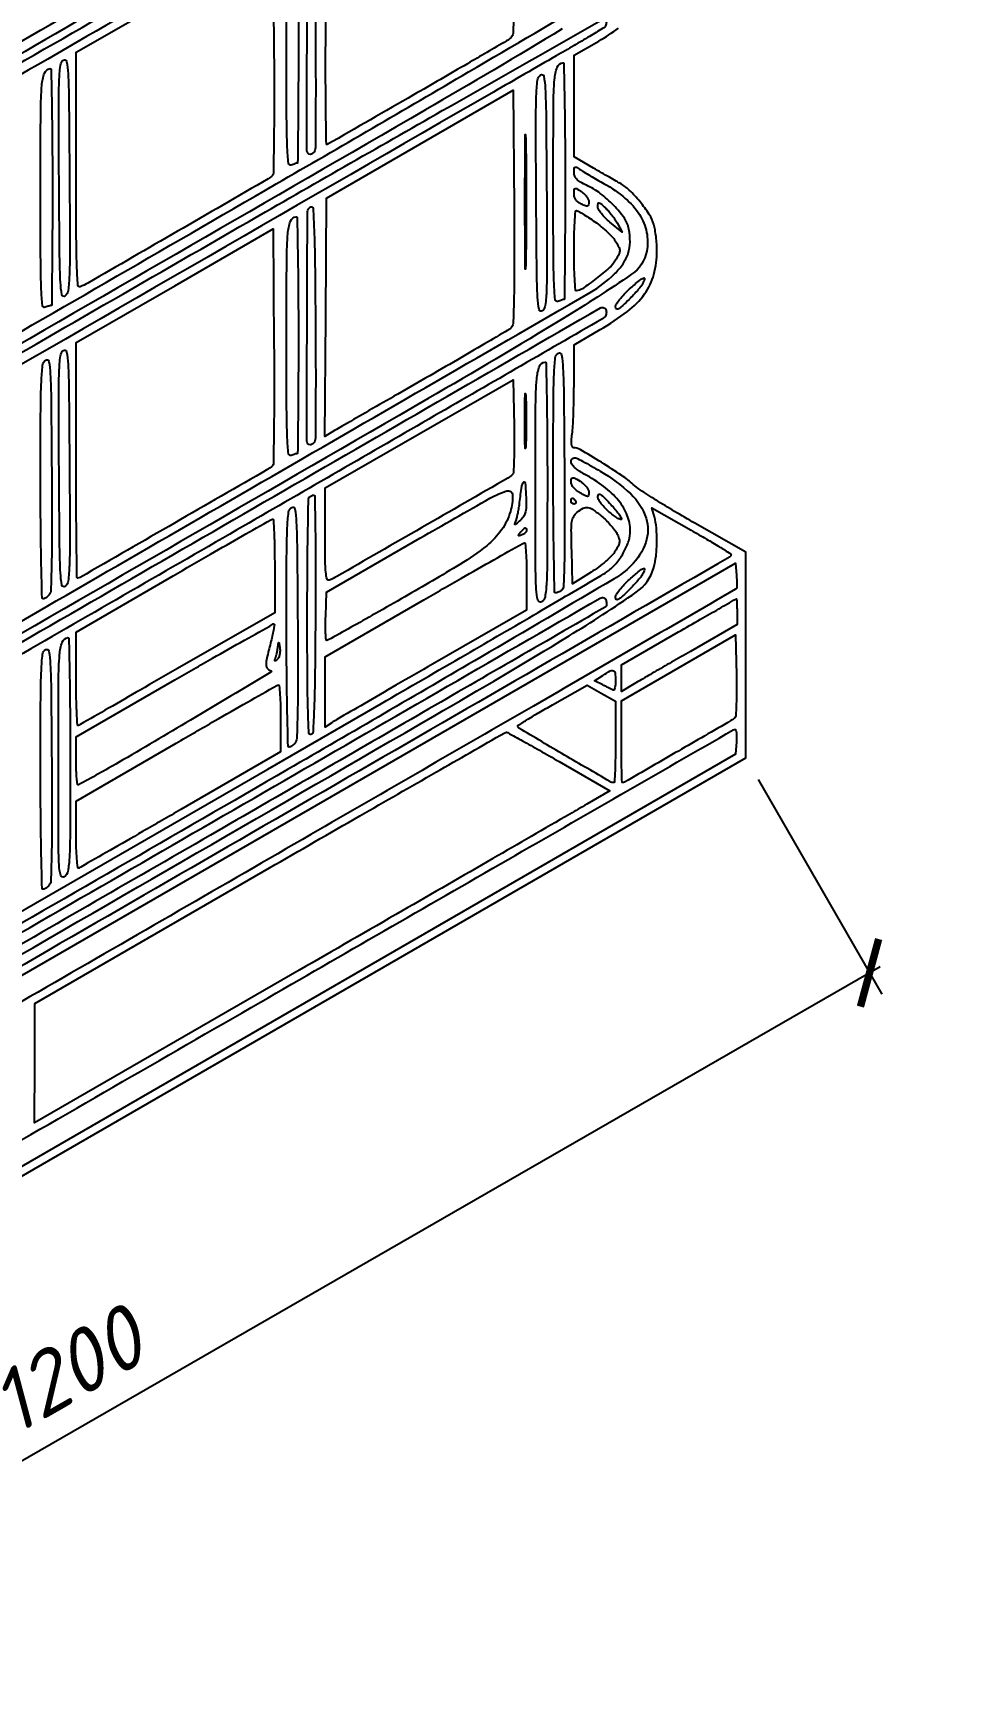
# Model space of a CAD drawing. Header units: millimetres. Extents: x -300689 to 10556, y -104928 to 107291.
# Drawn here: x -20610.6 to -20572.5, y 28000.1 to 28066.7 of the extents above; entities that cross this region are included whole.
import ezdxf

# ---------------------------------------------------------------- set-up
doc = ezdxf.new("R2010")
doc.units = ezdxf.units.MM
doc.layers.add('линии', color=7, linetype='Continuous')
doc.layers.add('Слой1', color=7, linetype='Continuous')
doc.styles.add('Ариал узк.', font='arial.ttf', dxfattribs={"width": 0.75, "height": 5})
doc.styles.add('стиль2', font='isocpeur.ttf', dxfattribs={"oblique": 15, "height": 2.5})
doc.dimstyles.new('1-1', dxfattribs={"dimscale": 0, "dimtxt": 2.7, "dimasz": 2, "dimexe": 1, "dimexo": 1, "dimgap": 1, "dimtad": 1, "dimdec": 0, "dimzin": 0, "dimdsep": 46, "dimtxsty": 'Ариал узк.', "dimblk1": 'ARCHTICK', "dimblk2": 'ARCHTICK', "dimsah": 1, "dimcen": 3, "dimdle": 0.5, "dimclrd": 256, "dimclre": 256, "dimclrt": 256, "dimadec": 0, "dimazin": 0, "dimtfac": 1, "dimtdec": 0, "dimtofl": 0, "dimtmove": 1, "dimatfit": 3, "dimldrblk": 'DOTSMALL', "dimfxl": 0, "dimtolj": 1, "dimtzin": 0, "dimarcsym": 0})

# ---------------------------------------------------------------- blocks, each defined once
blk = doc.blocks.new('_ARCHTICK')
at = {"color": 0, "linetype": 'ByBlock', "ltscale": 10, "const_width": 0.15}
blk.add_lwpolyline([(-0.5, -0.5), (0.5, 0.5)], dxfattribs=at)
blk = doc.blocks.new('*D108')
at = {"layer": 'Defpoints', "color": 0, "linetype": 'ByBlock', "ltscale": 0.25}
for p in [(-20581.776, 28037.45), (-20576.78, 28028.768), (-20644.444, 28001.385)]:
    blk.add_point(p, dxfattribs=at)
at = {"layer": 'линии', "linetype": 'ByBlock', "lineweight": -2, "ltscale": 0.25}
for p, q in [((-20581.277, 28036.583), (-20576.281, 28027.902)), ((-20639.881, 27992.455), (-20576.347, 28029.018)), ((-20643.945, 28000.519), (-20638.949, 27991.837))]:
    blk.add_line(p, q, dxfattribs=at)
at = {"layer": 'линии', "linetype": 'ByBlock', "lineweight": -2, "ltscale": 0.25, "xscale": 2, "yscale": 2, "zscale": 2}
for p, rotation in [((-20576.78, 28028.768), 29.91975393596303), ((-20639.448, 27992.704), 209.919753935963)]:
    blk.add_blockref('_ARCHTICK', p, dxfattribs=dict(at, rotation=rotation))
at = {"layer": 'линии', "linetype": 'ByBlock', "ltscale": 0.25, "insert": (-20609.236, 28012.686), "char_height": 2.5, "attachment_point": 5, "rotation": 29.91975, "style": 'стиль2'}
blk.add_mtext('\\A1;1200', dxfattribs=at)
blk = doc.blocks.new('_DotSmall')
at = {"color": 0, "linetype": 'ByBlock', "const_width": 0.5}
blk.add_lwpolyline([(-0.0625, 0, 1), (0.0625, 0, 1)], format="xyb", close=True, dxfattribs=at)

msp = doc.modelspace()

# ---------------------------------------------------------------- linework, layer by layer
for points in [[(-20587.7542, 28175.7718, 0.000003), (-20607.9888, 28187.4736, 0.000096)], [(-20638.4823, 28147.8892, -0.001266), (-20641.5548, 28146.1271, -0.004672), (-20643.5088, 28145.0372, -0.001768), (-20644.9459, 28144.2597, -0.259879), (-20645.129, 28144.2627, 0.000291), (-20645.2752, 28144.3472), (-20650.6471, 28147.4477, 0.000002), (-20656.6119, 28150.8904, 0.000001), (-20663.6617, 28154.9592, -0.000248)], [(-20689.8745, 28164.198, -0.000006), (-20683.9242, 28160.766, -0.000031), (-20677.169, 28156.8691, -0.000019), (-20669.2829, 28152.3188, -0.000392), (-20659.5043, 28146.6657, -0.001527), (-20653.4663, 28143.1442, -0.000198), (-20648.9385, 28140.4824, -0.265741), (-20648.8415, 28140.3128, -0.023898), (-20648.8454, 28140.2323, -0.038107), (-20648.8571, 28140.1645, -0.044584), (-20648.8741, 28140.116, -0.294239), (-20648.8947, 28140.1028, -0.131394), (-20648.9355, 28140.1137, -0.000002), (-20655.0642, 28143.6439, -0.000172), (-20661.8146, 28147.5352, -0.000103), (-20669.8228, 28152.1575, 0.000222)], [(-20638.4022, 28200.4957, 0.000038), (-20664.8129, 28185.2223, 0.00002), (-20691.5301, 28169.7674, 0.057545)], [(-20613.9332, 28145.0376, 0.000017), (-20587.7607, 28160.1886, 0.057807)], [(-20587.4386, 28159.8724, -0.000019), (-20614.101, 28144.4771, -0.000018), (-20640.7724, 28129.0791, -0.037469)], [(-20650.8381, 28147.1502, -0.000004), (-20645.423, 28144.0159, -0.063314)], [(-20614.4214, 28133.0256, 0.000034), (-20587.9596, 28148.3204, 0.060489)], [(-20644.2507, 28070.0039, 0.000011), (-20635.0942, 28075.2642, 0.000299)]]:
    msp.add_lwpolyline(points, format="xyb")
at = {"layer": 'Слой1'}
for points in [[(-20641.117, 28012.2494, 0.020593), (-20640.5576, 28012.5405, 0.00005), (-20632.7293, 28017.0336, 0.000326), (-20623.9081, 28022.1055, 0.000203), (-20613.5722, 28028.0628, 0.000241), (-20594.3498, 28039.1648, 0.005611), (-20588.9236, 28042.384, 0.014645), (-20586.2123, 28044.1448, 0.175448), (-20585.5005, 28045.1456, 0.040251), (-20585.409, 28045.6206, 0.024521), (-20585.3742, 28046.1913, 0.024626), (-20585.3952, 28046.7514, 0.048201), (-20585.4763, 28047.1899), (-20585.5839, 28047.5651), (-20583.9828, 28046.6502, -0.002778), (-20583.3687, 28046.2948, -0.004501), (-20582.8509, 28045.985, -0.000966), (-20582.4012, 28045.7091, -0.246265), (-20582.3782, 28045.6703, -0.282169), (-20582.4325, 28045.5702, -0.000002), (-20613.3603, 28027.7154, -0.000003), (-20644.2434, 28009.8867, -0.131641)], [(-20660.8991, 28068.0474, -0.000109), (-20658.978, 28066.9448, -0.000699), (-20656.1867, 28065.3366, -0.00011), (-20650.6978, 28062.1625, 0.005263), (-20648.2959, 28060.8064, 0.035356), (-20647.0536, 28060.2324, 0.05929), (-20646.0248, 28059.9766, 0.031315), (-20644.7098, 28059.8942, 0.019957), (-20643.8098, 28059.9301, 0.031277), (-20643.0434, 28060.04, 0.034024), (-20642.3458, 28060.2353, 0.030712), (-20641.6559, 28060.5288, 0.015184), (-20639.3331, 28061.7801, 0.000062), (-20613.9332, 28076.4784, 0.000017), (-20587.7607, 28091.6294, 0.057807)], [(-20587.4386, 28091.3132, -0.000019), (-20614.101, 28075.9179, -0.000018), (-20640.7724, 28060.5199, -0.037469), (-20641.6393, 28060.1027, -0.055191), (-20643.1481, 28059.6957, -0.041808), (-20644.86, 28059.5763, -0.042203), (-20646.5463, 28059.7426, -0.060637), (-20647.9768, 28060.191, -0.021835), (-20648.4058, 28060.4082, -0.000595), (-20650.2366, 28061.4405, -0.001231), (-20652.3846, 28062.662, -0.000844), (-20654.8169, 28064.0586, -0.001359), (-20657.7382, 28065.7531, -0.004794), (-20659.6019, 28066.8651, -0.001815)], [(-20642.188, 28048.5659, 0.033948), (-20640.57, 28049.3593, 0.000061), (-20614.4214, 28064.4664, 0.000034), (-20587.9596, 28079.7612, 0.060489)], [(-20587.8835, 28079.2993, -0.0001), (-20614.1941, 28064.1064, -0.00011), (-20640.4408, 28048.965, -0.054629), (-20642.196, 28048.194, -0.05057)], [(-20641.0216, 28025.6725, 0.000069), (-20614.6214, 28040.919, 0.000052), (-20588.0699, 28056.2614, 0.063882), (-20587.0857, 28057.0121, 0.047207), (-20586.7399, 28057.425, 0.072881), (-20586.5347, 28057.8419, 0.073921), (-20586.4595, 28058.2958, 0.050073), (-20586.5032, 28058.8191, 0.106814), (-20586.687, 28059.2583, 0.039745), (-20587.1145, 28059.7778, 0.038967), (-20587.6588, 28060.26, 0.053662), (-20588.2188, 28060.5956, -0.02333), (-20588.4608, 28060.7213, -0.068096), (-20588.6089, 28060.8367, -0.098163), (-20588.6895, 28060.9606, -0.092923), (-20588.7189, 28061.1083, -0.018558), (-20588.7145, 28061.2785, -0.288846), (-20588.6818, 28061.3237, -0.231594), (-20588.6206, 28061.3193, -0.012747), (-20588.4525, 28061.2155, 0.009235), (-20588.3055, 28061.1233, 0.002331), (-20588.0628, 28060.9788, 0.002378), (-20587.7839, 28060.8163, 0.002398), (-20587.5043, 28060.657, -0.046485), (-20586.65, 28060.0648, -0.077097), (-20586.0745, 28059.4058, -0.091508), (-20585.788, 28058.6914, -0.096399), (-20585.7829, 28057.9354, -0.198904), (-20586.3967, 28056.9947, -0.013311), (-20589.1549, 28055.2137, -0.005623), (-20594.6106, 28051.9766, -0.000255), (-20613.4524, 28041.0947, -0.000054), (-20623.6143, 28035.2342, -0.000086)], [(-20644.2507, 28001.4447, 0.000011), (-20635.0942, 28006.705, 0.000299)], [(-20589.1988, 28066.9146, -0.005552), (-20594.7247, 28063.637, -0.000255), (-20613.6939, 28052.6814, -0.000178), (-20623.9456, 28046.7724, -0.000283), (-20632.7268, 28041.7218, -0.000056), (-20640.4705, 28037.2749, -0.013951), (-20641.1712, 28036.8982, -0.064606)], [(-20632.3126, 28030.221, -0.000017), (-20639.9855, 28025.8009, -0.004304)], [(-20641.6396, 28037.096, 0.000071), (-20633.7544, 28041.6159, 0.000467), (-20624.8752, 28046.7182, 0.000291), (-20614.4704, 28052.7183, 0.00027), (-20600.7547, 28060.6481, 0.00131), (-20592.9872, 28065.1718, 0.0005), (-20587.5763, 28068.3493, 0.075167)], [(-20624.9732, 28012.5277, 0.00018), (-20612.9903, 28019.4369), (-20581.7759, 28037.4497), (-20581.7759, 28041.6073), (-20581.7759, 28045.7648), (-20583.8418, 28046.939, -0.005044), (-20584.6635, 28047.417, -0.006113), (-20585.4239, 28047.8825, -0.005231), (-20586.054, 28048.2881, -0.041412), (-20586.3268, 28048.502, 0.039546), (-20586.7921, 28048.8698, 0.009648), (-20587.6158, 28049.3984, 0.005393), (-20588.4764, 28049.9148, 0.1332), (-20588.7417, 28049.9868, -0.297315), (-20588.7951, 28050.0216, -0.078565), (-20588.8224, 28050.125, -0.044408), (-20588.8245, 28050.2953, -0.01498), (-20588.7982, 28050.5424, 0.020416), (-20588.7686, 28050.8511, 0.004496), (-20588.7444, 28051.3829, 0.00467), (-20588.7276, 28051.9986, 0.004476), (-20588.722, 28052.6233), (-20588.722, 28054.1486), (-20587.6603, 28054.7614, 0.031801), (-20586.5581, 28055.4946, 0.074501), (-20585.8698, 28056.2023, 0.090313), (-20585.497, 28056.9889, 0.065711), (-20585.3701, 28057.9508, 0.017717), (-20585.3794, 28058.2138, 0.012359), (-20585.4077, 28058.5093, 0.012486), (-20585.449, 28058.7917, 0.025159), (-20585.4982, 28059.0113, 0.077027), (-20585.6808, 28059.4151, 0.027649), (-20586.0556, 28059.9252, 0.027897), (-20586.4895, 28060.396, 0.067266), (-20586.8698, 28060.6768, -0.003836), (-20587.0219, 28060.7617, -0.000758), (-20587.2931, 28060.9165, -0.000803), (-20587.6085, 28061.0977, -0.000746), (-20587.9311, 28061.2845), (-20588.722, 28061.7439), (-20588.7212, 28063.7994), (-20588.7204, 28065.855), (-20587.7225, 28066.4208, 0.029554), (-20586.9229, 28066.9388, 0.036717)], [(-20615.9628, 28028.4256), (-20608.1015, 28032.9627), (-20601.0992, 28037.0039), (-20596.5064, 28039.6546, 0.000576), (-20593.1044, 28041.6233, 0.000895), (-20590.1751, 28043.3299, 0.00025), (-20587.6267, 28044.8224, 0.030292), (-20587.3137, 28045.0324, 0.061077), (-20586.986, 28045.3523, 0.044711), (-20586.7047, 28045.7763, 0.045662), (-20586.5105, 28046.2287, 0.078684), (-20586.4466, 28046.6326, 0.098491), (-20586.5698, 28047.2523, 0.072482), (-20586.9291, 28047.8551, 0.060787), (-20587.5146, 28048.4198, 0.039539), (-20588.3084, 28048.925, -0.023882), (-20588.5345, 28049.0591, -0.043872), (-20588.702, 28049.1921, -0.056786), (-20588.8079, 28049.3182, -0.147369), (-20588.8418, 28049.4305, -0.231922), (-20588.783, 28049.5505, -0.250059), (-20588.6553, 28049.5723, -0.048183), (-20588.3732, 28049.4473, -0.003776), (-20587.659, 28049.0374, -0.056396), (-20586.43, 28048.1199, -0.126873), (-20585.8122, 28047.1442, -0.163926), (-20585.8249, 28046.1603, -0.113258), (-20586.4246, 28045.2109, -0.062515), (-20587.0978, 28044.6918, -0.000587), (-20592.4933, 28041.5238, -0.001307), (-20600.2981, 28036.9809, -0.000271), (-20614.0512, 28029.0337, -0.000408)]]:
    msp.add_lwpolyline(points, format="xyb", dxfattribs=at)
for points in [[(-20587.5428, 28090.409, -0.054869), (-20587.7752, 28090.2383, -0.000003), (-20613.9682, 28075.1074, -0.000004), (-20640.1, 28060.0123, -0.03642), (-20640.4893, 28059.8237, -0.260716), (-20640.5271, 28059.8287, -0.15312), (-20640.5545, 28059.8667, -0.081653), (-20640.5658, 28059.9379, -0.038429), (-20640.5582, 28060.0309, -0.225813), (-20640.3001, 28060.4061, -0.000027), (-20613.9946, 28075.6059, -0.000022), (-20587.6479, 28090.8261, -0.501297), (-20587.4231, 28090.7296, -0.092231), (-20587.4191, 28090.6527, -0.056439), (-20587.4412, 28090.5643, -0.05404), (-20587.4843, 28090.4785, -0.06364)], [(-20587.4832, 28078.7225, -0.065364), (-20587.6141, 28078.6221, -0.000001), (-20612.7375, 28064.1038, -0.000029), (-20636.255, 28050.5153, -0.002283), (-20639.96, 28048.3974, -0.003841), (-20640.3735, 28048.1677, -0.082709), (-20640.5048, 28048.122, -0.417636), (-20640.5586, 28048.1606, -0.078356), (-20640.5588, 28048.2951, -0.224815), (-20640.4036, 28048.523, -0.000246), (-20635.1775, 28051.5893, -0.0014), (-20627.7376, 28055.9216, -0.000258), (-20613.9914, 28063.8651, -0.000315), (-20601.6661, 28070.9687, -0.001101), (-20593.6987, 28075.5306, -0.000085), (-20587.527, 28079.045, -0.501293), (-20587.4234, 28078.9997, -0.059959), (-20587.4151, 28078.9248, -0.05073), (-20587.424, 28078.8456, -0.053032), (-20587.4476, 28078.7741, -0.090503)], [(-20591.2655, 28066.5638, -0.055404), (-20591.4509, 28066.4258, -0.000449), (-20593.0304, 28065.5042, -0.001187), (-20595.205, 28064.245, -0.000312), (-20598.6934, 28062.2388, -0.57183), (-20598.7304, 28062.2599, -0.000421), (-20598.7486, 28063.6141, -0.003004), (-20598.7587, 28065.1543, -0.001771), (-20598.7533, 28066.9942), (-20598.722, 28071.802), (-20594.9495, 28073.9798), (-20591.1771, 28076.1577), (-20591.1457, 28071.4312, -0.001349), (-20591.1363, 28069.0284, -0.006458), (-20591.1523, 28067.6575, -0.004813), (-20591.1837, 28066.7412, -0.196598)], [(-20599.8597, 28066.2741, -0.00098), (-20599.8633, 28064.4373, -0.001634), (-20599.8744, 28062.8909, -0.000108), (-20599.8892, 28061.5041, -0.411029), (-20599.9098, 28061.4837, 0.065182), (-20599.9395, 28061.4799, 0.008575), (-20600.0008, 28061.4624, 0.009838), (-20600.0731, 28061.4389, 0.008099), (-20600.1493, 28061.4111, -0.494856), (-20600.2631, 28061.4812, -0.014751), (-20600.3081, 28062.1261, -0.009135), (-20600.3337, 28063.2988, -0.000892), (-20600.3387, 28066.1316, -0.001096), (-20600.3317, 28069.3302, -0.018629), (-20600.2879, 28070.3819, -0.068582), (-20600.1796, 28070.876, -0.285696), (-20599.9495, 28071.0551, -0.439243), (-20599.9127, 28071.0227, -0.00035), (-20599.8861, 28069.6546, -0.002939), (-20599.8661, 28068.1104, -0.001757)], [(-20599.1958, 28061.993, -0.066214), (-20599.227, 28061.9356, -0.062142), (-20599.2727, 28061.8871, -0.066522), (-20599.3254, 28061.8542, -0.106899), (-20599.3769, 28061.843, -0.414464), (-20599.5184, 28061.9847, -0.000467), (-20599.5101, 28066.624, -0.000492), (-20599.493, 28071.2574, -0.321482), (-20599.3507, 28071.4538, -0.494026), (-20599.2669, 28071.397, -0.00455), (-20599.2253, 28070.5333, -0.006812), (-20599.1919, 28069.2212, -0.001284), (-20599.1696, 28066.8233, -0.00117), (-20599.1618, 28065.0183, -0.00186), (-20599.1644, 28063.4737, -0.000381), (-20599.1728, 28062.1149, -0.090109)], [(-20600.9062, 28060.9905, -0.06185), (-20601.0861, 28060.8541, -0.000088), (-20604.7502, 28058.7321, -0.000137), (-20608.3671, 28056.6396, -0.039472), (-20608.68, 28056.4903, -0.50675), (-20608.7731, 28056.5502, -0.006814), (-20608.8107, 28057.3419, -0.007464), (-20608.8349, 28058.6224, -0.001112), (-20608.8393, 28061.2015), (-20608.837, 28065.9747), (-20604.8573, 28068.2658), (-20600.8776, 28070.5568), (-20600.8463, 28065.8181, -0.001813), (-20600.8409, 28063.9949, -0.00294), (-20600.851, 28062.4453, -0.000483), (-20600.8693, 28061.0763, -0.198617)], [(-20587.4832, 28066.9887, -0.057816), (-20587.5664, 28066.9246, -0.000846), (-20588.0999, 28066.6056, -0.002305), (-20588.7218, 28066.239, -0.001518), (-20589.4406, 28065.8227, 0.00035), (-20591.981, 28064.3591, 0.000002), (-20615.042, 28051.0515, 0.000001), (-20638.561, 28037.4793, 0.000602), (-20640.0797, 28036.6004), (-20640.5994, 28036.2989), (-20640.5588, 28036.5629, -0.225443), (-20640.3995, 28036.7978, -0.000272), (-20635.2813, 28039.802, -0.00144), (-20627.9143, 28044.0925, -0.000251), (-20613.9914, 28052.138, -0.000305), (-20601.4395, 28059.3727, -0.001146), (-20593.5499, 28063.8896, -0.000098), (-20587.5312, 28067.3156, -0.503104), (-20587.4234, 28067.2681, -0.058171), (-20587.4151, 28067.1915, -0.050615), (-20587.424, 28067.1113, -0.053301), (-20587.4475, 28067.0396, -0.094025)], [(-20609.2892, 28056.1193, -0.553628), (-20609.4156, 28056.1696, -0.032141), (-20609.4746, 28056.6714, -0.010749), (-20609.5076, 28057.7342, -0.000745), (-20609.5319, 28060.7301, -0.000877), (-20609.5461, 28063.6444, -0.009901), (-20609.5268, 28064.7995, -0.019536), (-20609.4789, 28065.4327, -0.208796), (-20609.3523, 28065.6506, -0.553628), (-20609.2258, 28065.6003, -0.032141), (-20609.1669, 28065.0985, -0.010749), (-20609.1338, 28064.0357, -0.000745), (-20609.1095, 28061.0398, -0.000877), (-20609.0954, 28058.1255, -0.009901), (-20609.1146, 28056.9704, -0.019536), (-20609.1626, 28056.3372, -0.208796)], [(-20609.7998, 28060.5257, -0.00098), (-20609.8034, 28058.6888, -0.001634), (-20609.8145, 28057.1424, -0.000108), (-20609.8293, 28055.7556, -0.411029), (-20609.8498, 28055.7353, 0.065182), (-20609.8796, 28055.7314, 0.008575), (-20609.9409, 28055.7139, 0.009838), (-20610.0132, 28055.6904, 0.008099), (-20610.0894, 28055.6626, -0.494856), (-20610.2032, 28055.7328, -0.014751), (-20610.2481, 28056.3777, -0.009135), (-20610.2737, 28057.5503, -0.000892), (-20610.2788, 28060.3831, -0.001096), (-20610.2718, 28063.5817, -0.018629), (-20610.228, 28064.6334, -0.068582), (-20610.1196, 28065.1275, -0.285696), (-20609.8896, 28065.3066, -0.439243), (-20609.8528, 28065.2742, -0.00035), (-20609.8261, 28063.9061, -0.002939), (-20609.8062, 28062.3619, -0.001757)], [(-20590.0078, 28055.5205, -0.553628), (-20590.1343, 28055.5708, -0.032141), (-20590.1932, 28056.0726, -0.010749), (-20590.2263, 28057.1354, -0.000745), (-20590.2505, 28060.1313, -0.000877), (-20590.2647, 28063.0456, -0.009901), (-20590.2454, 28064.2007, -0.019536), (-20590.1975, 28064.8339, -0.208796), (-20590.0709, 28065.0518, -0.553628), (-20589.9444, 28065.0015, -0.032141), (-20589.8855, 28064.4997, -0.010749), (-20589.8525, 28063.4369, -0.000745), (-20589.8282, 28060.441, -0.000877), (-20589.814, 28057.5267, -0.009901), (-20589.8333, 28056.3716, -0.019536), (-20589.8812, 28055.7384, -0.208796)], [(-20589.0813, 28060.7652, -0.00098), (-20589.0849, 28058.9283, -0.001634), (-20589.096, 28057.382, -0.000108), (-20589.1108, 28055.9951, -0.411029), (-20589.1314, 28055.9748, 0.065182), (-20589.1611, 28055.9709, 0.008575), (-20589.2224, 28055.9534, 0.009838), (-20589.2947, 28055.9299, 0.008099), (-20589.3709, 28055.9021, -0.494856), (-20589.4847, 28055.9723, -0.014751), (-20589.5297, 28056.6172, -0.009135), (-20589.5553, 28057.7898, -0.000892), (-20589.5603, 28060.6226, -0.001096), (-20589.5533, 28063.8212, -0.018629), (-20589.5095, 28064.873, -0.068582), (-20589.4012, 28065.367, -0.285696), (-20589.1711, 28065.5461, -0.439243), (-20589.1343, 28065.5137, -0.00035), (-20589.1077, 28064.1456, -0.002939), (-20589.0877, 28062.6014, -0.001757)], [(-20591.2655, 28054.8314, -0.050531), (-20591.3901, 28054.7397, -0.000507), (-20592.3397, 28054.1799, -0.00165), (-20593.4368, 28053.5395, -0.001069), (-20594.71, 28052.8056, 0.000253), (-20596.0001, 28052.0648, 0.000356), (-20597.1507, 28051.4021, 0.000208), (-20598.1206, 28050.8421, 0.004858), (-20598.394, 28050.6806), (-20598.7846, 28050.4446), (-20598.7533, 28055.2594), (-20598.722, 28060.0742), (-20594.9495, 28062.2528), (-20591.1771, 28064.4314), (-20591.1457, 28059.6998, -0.001345), (-20591.1363, 28057.2933, -0.006459), (-20591.1523, 28055.9223, -0.004769), (-20591.1836, 28055.0057, -0.200499)], [(-20590.6682, 28057.5017, -0.014828), (-20590.681, 28057.2134, -0.956842), (-20590.693, 28057.2137, -0.003012), (-20590.7012, 28058.1876, -0.0006), (-20590.7033, 28059.9269, -0.0006), (-20590.7012, 28061.6662, -0.003012), (-20590.693, 28062.64, -0.956842), (-20590.681, 28062.6404, -0.014828), (-20590.6682, 28062.352, -0.002276), (-20590.6573, 28061.248, -0.001336), (-20590.6538, 28059.9269, -0.001336), (-20590.6573, 28058.6057, -0.002276)], [(-20588.1232, 28059.9157, -0.048899), (-20588.1347, 28059.7987, -0.280339), (-20588.175, 28059.7547, -0.162336), (-20588.2518, 28059.7578, -0.016467), (-20588.4226, 28059.8289, -0.054936), (-20588.5519, 28059.9059, -0.076075), (-20588.6459, 28060.0025, -0.08134), (-20588.7025, 28060.1174, -0.073981), (-20588.722, 28060.2483, -0.018417), (-20588.7156, 28060.4233, -0.31347), (-20588.6811, 28060.4658, -0.209289), (-20588.6171, 28060.4574, -0.009215), (-20588.4226, 28060.335, -0.047245), (-20588.3081, 28060.2434, -0.045503), (-20588.2112, 28060.1309, -0.049036), (-20588.1447, 28060.0153, -0.10641)], [(-20599.1958, 28050.2565, -0.066214), (-20599.227, 28050.1992, -0.062142), (-20599.2727, 28050.1506, -0.066522), (-20599.3254, 28050.1177, -0.106899), (-20599.3769, 28050.1065, -0.414464), (-20599.5184, 28050.2482, -0.000467), (-20599.5101, 28054.8875, -0.000492), (-20599.493, 28059.5209, -0.321482), (-20599.3507, 28059.7173, -0.494026), (-20599.2669, 28059.6605, -0.00455), (-20599.2253, 28058.7968, -0.006812), (-20599.1919, 28057.4847, -0.001284), (-20599.1696, 28055.0868, -0.00117), (-20599.1618, 28053.2818, -0.00186), (-20599.1644, 28051.7373, -0.000381), (-20599.1728, 28050.3784, -0.090109)], [(-20586.9625, 28059.0421), (-20586.7826, 28058.6962), (-20587.2711, 28059.102, -0.025436), (-20587.4583, 28059.2742, -0.029761), (-20587.6167, 28059.4562, -0.030916), (-20587.7298, 28059.6232, -0.131746), (-20587.7618, 28059.7382, -0.041119), (-20587.7528, 28059.8614, -0.424983), (-20587.7153, 28059.8877, -0.134148), (-20587.6454, 28059.8532, -0.006588), (-20587.4531, 28059.6783, -0.024776), (-20587.321, 28059.542, -0.01584), (-20587.1808, 28059.3716, -0.015916), (-20587.0537, 28059.1955, -0.028434)], [(-20599.8597, 28054.5377, -0.00098), (-20599.8633, 28052.7008, -0.001634), (-20599.8744, 28051.1544, -0.000108), (-20599.8892, 28049.7676, -0.411029), (-20599.9098, 28049.7473, 0.065182), (-20599.9395, 28049.7434, 0.008575), (-20600.0008, 28049.7259, 0.009838), (-20600.0731, 28049.7024, 0.008099), (-20600.1493, 28049.6746, -0.494856), (-20600.2631, 28049.7448, -0.014751), (-20600.3081, 28050.3897, -0.009135), (-20600.3337, 28051.5623, -0.000892), (-20600.3387, 28054.3951, -0.001096), (-20600.3317, 28057.5937, -0.018629), (-20600.2879, 28058.6454, -0.068582), (-20600.1796, 28059.1395, -0.285696), (-20599.9495, 28059.3186, -0.439243), (-20599.9127, 28059.2862, -0.00035), (-20599.8861, 28057.9181, -0.002939), (-20599.8661, 28056.3739, -0.001757)], [(-20587.8808, 28059.1185, -0.019754), (-20587.6192, 28058.9198, -0.017803), (-20587.3646, 28058.6944, -0.018151), (-20587.1509, 28058.476, -0.052456), (-20587.0258, 28058.3056, -0.020748), (-20586.9037, 28058.0749, -0.117646), (-20586.8748, 28057.9399, -0.11289), (-20586.9092, 28057.8037, -0.018424), (-20587.0429, 28057.5645, -0.075455), (-20587.296, 28057.2621, -0.015969), (-20587.8274, 28056.8225, -0.012112), (-20588.3852, 28056.4114, -0.153911), (-20588.6306, 28056.3341, -0.394184), (-20588.6675, 28056.3685, -0.003095), (-20588.6951, 28056.809, -0.008821), (-20588.7154, 28057.3309, -0.0053), (-20588.722, 28057.9508, -0.005758), (-20588.7149, 28058.5708, -0.009579), (-20588.6928, 28059.0927, -0.00364), (-20588.6627, 28059.5305, -0.392152), (-20588.6227, 28059.5676, -0.130804), (-20588.559, 28059.5506, -0.006019), (-20588.3638, 28059.4357, -0.009662), (-20588.1342, 28059.2905, -0.006749)], [(-20600.9062, 28049.258, -0.056516), (-20601.1005, 28049.1145, -0.000088), (-20604.8623, 28046.9451, -0.00004), (-20608.6794, 28044.745, -0.131444), (-20608.7829, 28044.7173, -0.410484), (-20608.8071, 28044.7412, -0.00015), (-20608.8242, 28046.1157, -0.001928), (-20608.8369, 28047.6524, -0.001156), (-20608.8408, 28049.4778), (-20608.8399, 28054.2383), (-20604.8588, 28056.5341), (-20600.8776, 28058.83), (-20600.8463, 28054.0864, -0.001811), (-20600.8409, 28052.2617, -0.002941), (-20600.851, 28050.7114, -0.000472), (-20600.8693, 28049.3412, -0.204635)], [(-20585.9483, 28056.6138, -0.045185), (-20586.0249, 28056.4995, -0.010045), (-20586.1766, 28056.3195, -0.010355), (-20586.361, 28056.1179, -0.009825), (-20586.5568, 28055.9205, -0.007975), (-20586.817, 28055.6763, -0.067928), (-20586.9487, 28055.5859, -0.329291), (-20587.0142, 28055.5971, -0.193579), (-20587.0454, 28055.6745, -0.141009), (-20587.0113, 28055.793, -0.025364), (-20586.8783, 28055.9829, -0.025594), (-20586.6943, 28056.1956, -0.020691), (-20586.4765, 28056.4048, -0.006365), (-20586.0819, 28056.7448, -0.080603), (-20585.914, 28056.8449, -0.625509), (-20585.8693, 28056.804, -0.052866)], [(-20587.4832, 28055.263, -0.047463), (-20587.5721, 28055.1997, -0.000004), (-20594.5905, 28051.1429, -0.000142), (-20602.345, 28046.6637, -0.000086), (-20611.5363, 28041.3602, 0.000003), (-20620.8985, 28035.9601, 0.000004), (-20629.2024, 28031.1702, 0.000002), (-20636.2324, 28027.1151, 0.000061), (-20638.0415, 28026.0712, -0.002232), (-20639.4142, 28025.2871, -0.01552), (-20640.0989, 28024.9276, -0.034419), (-20640.472, 28024.777, -0.558334), (-20640.5565, 28024.8487, -0.227738), (-20640.2902, 28025.2387, -0.000029), (-20613.9934, 28040.4289, -0.000024), (-20587.6558, 28055.6389, -0.506907), (-20587.4234, 28055.5366, -0.056101), (-20587.4151, 28055.4589, -0.05234), (-20587.424, 28055.3795, -0.056166), (-20587.4475, 28055.3101, -0.10464)], [(-20609.2892, 28044.3828, -0.553628), (-20609.4156, 28044.4331, -0.032141), (-20609.4746, 28044.9349, -0.010749), (-20609.5076, 28045.9977, -0.000745), (-20609.5319, 28048.9936, -0.000877), (-20609.5461, 28051.9079, -0.009901), (-20609.5268, 28053.0631, -0.019536), (-20609.4789, 28053.6962, -0.208796), (-20609.3523, 28053.9141, -0.553628), (-20609.2258, 28053.8638, -0.032141), (-20609.1669, 28053.362, -0.010749), (-20609.1338, 28052.2992, -0.000745), (-20609.1095, 28049.3034, -0.000877), (-20609.0954, 28046.3891, -0.009901), (-20609.1146, 28045.2339, -0.019536), (-20609.1626, 28044.6007, -0.208796)], [(-20589.2296, 28044.2181, -0.023102), (-20589.294, 28044.1813, -0.021952), (-20589.3627, 28044.1498, -0.022515), (-20589.4258, 28044.1275, -0.068852), (-20589.4705, 28044.1204, -0.414286), (-20589.5073, 28044.1557, -0.000347), (-20589.5339, 28045.5245, -0.002935), (-20589.5539, 28047.0685, -0.001759), (-20589.5603, 28048.903, -0.000881), (-20589.5552, 28051.8141, -0.009802), (-20589.5283, 28052.9752, -0.018129), (-20589.4778, 28053.6142, -0.240809), (-20589.3507, 28053.8048, -0.521803), (-20589.2237, 28053.7432, -0.026508), (-20589.1672, 28053.2036, -0.010443), (-20589.134, 28052.1133, -0.000766), (-20589.1098, 28049.1181, -0.001296), (-20589.1002, 28046.664, -0.006442), (-20589.1161, 28045.2849, -0.004327), (-20589.1467, 28044.3618, -0.245626)], [(-20609.9328, 28044.0427, -0.034522), (-20609.9925, 28043.9801, -0.035854), (-20610.0596, 28043.9271, -0.038353), (-20610.124, 28043.8902, -0.111293), (-20610.1737, 28043.879, -0.407159), (-20610.2172, 28043.9215, -0.000503), (-20610.2482, 28045.2614, -0.003501), (-20610.2713, 28046.7902, -0.002033), (-20610.2788, 28048.6263, -0.000908), (-20610.2736, 28051.5027, -0.009777), (-20610.2466, 28052.6671, -0.01846), (-20610.1952, 28053.3108, -0.208635), (-20610.0692, 28053.5268, -0.554286), (-20609.9438, 28053.4766, -0.031326), (-20609.8855, 28052.972, -0.010717), (-20609.8524, 28051.9099, -0.000758), (-20609.8283, 28048.9432, -0.001558), (-20609.8205, 28046.7073, -0.005425), (-20609.8356, 28045.2631, -0.003039), (-20609.8641, 28044.2235, -0.166321)], [(-20589.7998, 28048.6736, -0.000748), (-20589.8045, 28045.5827, -0.011428), (-20589.8321, 28044.5144, -0.029999), (-20589.8922, 28043.9637, -0.231703), (-20590.0394, 28043.7593, -0.490489), (-20590.1838, 28043.8239, -0.046887), (-20590.2483, 28044.267, -0.012058), (-20590.2748, 28045.2655, -0.000628), (-20590.2789, 28048.4756, -0.001082), (-20590.2719, 28051.7092, -0.01844), (-20590.2281, 28052.7711, -0.06772), (-20590.12, 28053.2703, -0.286843), (-20589.8897, 28053.4504, -0.439237), (-20589.8529, 28053.4179, -0.000351), (-20589.8262, 28052.0511, -0.002942), (-20589.8063, 28050.5083, -0.001759)], [(-20591.2039, 28048.9019, -0.054805), (-20591.3981, 28048.7597, -0.000099), (-20594.8727, 28046.7585, -0.000139), (-20598.3114, 28044.7802, -0.038862), (-20598.6129, 28044.6368, -0.441277), (-20598.702, 28044.6814, -0.046503), (-20598.7493, 28044.9386, -0.020131), (-20598.7737, 28045.4373, -0.002808), (-20598.7767, 28046.471), (-20598.7715, 28048.37), (-20594.9743, 28050.55), (-20591.1771, 28052.7299), (-20591.144, 28050.8585, -0.004717), (-20591.138, 28050.1351, -0.007351), (-20591.1479, 28049.5118, -0.002837), (-20591.1672, 28048.9807, -0.199361)], [(-20590.6688, 28050.0766, -0.041169), (-20590.6835, 28049.9581, -0.883896), (-20590.6973, 28049.9593, -0.008506), (-20590.7068, 28050.3561, -0.001698), (-20590.7092, 28051.0646, -0.001698), (-20590.7068, 28051.7732, -0.008506), (-20590.6973, 28052.17, -0.883896), (-20590.6835, 28052.1711, -0.041169), (-20590.6688, 28052.0526, -0.006428), (-20590.6562, 28051.6029, -0.003776), (-20590.6522, 28051.0646, -0.003776), (-20590.6562, 28050.5264, -0.006428)], [(-20590.8881, 28047.0622, -0.002468), (-20591.0665, 28046.8946, -0.175405), (-20591.1033, 28046.8789, -0.530299), (-20591.1171, 28046.897, -0.007169), (-20591.0622, 28047.0527, 0.029194), (-20591.0244, 28047.1769, 0.009753), (-20590.9835, 28047.3625, 0.009669), (-20590.9461, 28047.5703, 0.010885), (-20590.9183, 28047.7712, -0.005498), (-20590.8348, 28048.4285, -0.139075), (-20590.7627, 28048.5927, -0.668278), (-20590.6988, 28048.573, -0.01154), (-20590.6633, 28048.0802, -0.011544), (-20590.6521, 28047.6481, -0.055068), (-20590.6785, 28047.4029, -0.088209), (-20590.7511, 28047.2281, -0.060613)], [(-20588.4184, 28048.5958, -0.047273), (-20588.3055, 28048.5055, -0.045515), (-20588.2099, 28048.3945, -0.049045), (-20588.1444, 28048.2805, -0.106361), (-20588.1232, 28048.1822, -0.043347), (-20588.134, 28048.0576, -0.351616), (-20588.1742, 28048.0223, -0.134346), (-20588.253, 28048.0401, -0.007053), (-20588.4817, 28048.166, -0.04052), (-20588.619, 28048.2596, -0.044085), (-20588.7352, 28048.3717, -0.048687), (-20588.8156, 28048.4848, -0.129984), (-20588.841, 28048.5796, -0.054481), (-20588.8251, 28048.7298, -0.342096), (-20588.7698, 28048.7762, -0.144271), (-20588.6652, 28048.7497, -0.011286)], [(-20599.1697, 28043.2602, -0.001327), (-20599.1919, 28040.8338, -0.006352), (-20599.2259, 28039.4498, -0.003667), (-20599.2678, 28038.5089, -0.3086), (-20599.3507, 28038.4, -0.496401), (-20599.4342, 28038.4571, -0.004425), (-20599.4698, 28039.3363, -0.006669), (-20599.4943, 28040.6736, -0.00124), (-20599.5004, 28043.1305, -0.001564), (-20599.4947, 28044.969, -0.002543), (-20599.477, 28046.5302, -0.000368), (-20599.4532, 28047.914, -0.194265), (-20599.4206, 28047.9908, -0.053983), (-20599.3826, 28048.0214, -0.03858), (-20599.3345, 28048.0472, -0.039122), (-20599.2841, 28048.0648, -0.064847), (-20599.2396, 28048.0706, -0.409458), (-20599.1984, 28048.0302, -0.000435), (-20599.1773, 28046.6576, -0.003287), (-20599.165, 28045.1048, -0.00197)], [(-20591.2924, 28047.4096, -0.083298), (-20591.6496, 28046.6684, -0.069159), (-20592.2492, 28046.0292, -0.034328), (-20593.3323, 28045.2712, -0.005477), (-20595.5641, 28043.9604, -0.001038), (-20596.7466, 28043.2864, -0.001681), (-20597.7552, 28042.7188, -0.000229), (-20598.6536, 28042.2177, -0.127766), (-20598.7126, 28042.2024, -0.393764), (-20598.7432, 28042.2309, -0.006272), (-20598.7581, 28042.4887, -0.012645), (-20598.7644, 28042.8033, -0.007583), (-20598.7567, 28043.177), (-20598.722, 28044.1515), (-20594.9495, 28046.3286, -0.001603), (-20592.1233, 28047.9476, -0.057469), (-20591.4307, 28048.2423, -0.497161), (-20591.2021, 28048.0737, -0.074033)], [(-20588.6621, 28047.8311, -0.082592), (-20588.6434, 28047.7853, -0.161196), (-20588.6471, 28047.7465, -0.182303), (-20588.6724, 28047.7207, -0.108972), (-20588.7149, 28047.7113, -0.093332), (-20588.7633, 28047.7205, -0.09642), (-20588.8045, 28047.7465, -0.099167), (-20588.8321, 28047.7854, -0.105053), (-20588.8418, 28047.8311, -0.042167), (-20588.8379, 28047.877, -0.061769), (-20588.8262, 28047.9157, -0.081139), (-20588.8091, 28047.942, -0.210953), (-20588.789, 28047.9509, -0.151918), (-20588.7637, 28047.943, -0.038439), (-20588.7299, 28047.9157, -0.035638), (-20588.6943, 28047.8769, -0.029505)], [(-20586.8058, 28047.1104, -0.51127), (-20586.8384, 28047.0869, -0.04684), (-20586.9459, 28047.1341, -0.031181), (-20587.0996, 28047.2325, -0.015345), (-20587.2827, 28047.3752, -0.026756), (-20587.4671, 28047.5458, -0.031987), (-20587.6208, 28047.7258, -0.034192), (-20587.7282, 28047.8916, -0.128116), (-20587.7588, 28048.0107, -0.172855), (-20587.7288, 28048.0939, -0.362078), (-20587.6657, 28048.1059, -0.069541), (-20587.5393, 28048.0106, -0.007404), (-20587.2819, 28047.7459, -0.01204), (-20587.0996, 28047.5432, -0.016368), (-20586.9457, 28047.3512, -0.01326), (-20586.8289, 28047.1864, -0.148548)], [(-20600.8178, 28045.2155), (-20600.8178, 28043.3185), (-20604.7399, 28041.0639, -0.000083), (-20606.25, 28040.1961, -0.000134), (-20607.5363, 28039.4577, -0.000018), (-20608.6809, 28038.8011, -0.009693), (-20608.7519, 28038.7622, -0.544401), (-20608.7882, 28038.7828, -0.002629), (-20608.8153, 28039.2903, -0.007629), (-20608.8352, 28039.8965, -0.00441), (-20608.8417, 28040.626), (-20608.8417, 28042.5367), (-20604.9195, 28044.8132, -0.000728), (-20603.4094, 28045.6869, -0.001181), (-20602.1231, 28046.4244, -0.000144), (-20600.9751, 28047.0787, -0.098243), (-20600.9076, 28047.1012, -0.434694), (-20600.8712, 28047.0709, -0.002243), (-20600.8441, 28046.552, -0.007461), (-20600.8242, 28045.9422, -0.004439)], [(-20599.9927, 28038.0547, -0.034522), (-20600.0524, 28037.9921, -0.035854), (-20600.1195, 28037.9391, -0.038353), (-20600.1839, 28037.9022, -0.111293), (-20600.2336, 28037.891, -0.407218), (-20600.2771, 28037.9335, -0.000495), (-20600.3081, 28039.284, -0.003474), (-20600.3313, 28040.8247, -0.002016), (-20600.3387, 28042.6755, -0.000881), (-20600.3336, 28045.5865, -0.009802), (-20600.3067, 28046.7476, -0.018129), (-20600.2562, 28047.3867, -0.240809), (-20600.1291, 28047.5772, -0.520665), (-20600.0023, 28047.516, -0.027221), (-20599.9456, 28046.9855, -0.010592), (-20599.9124, 28045.9102, -0.000777), (-20599.8882, 28042.9564, -0.001557), (-20599.8804, 28040.7199, -0.005424), (-20599.8955, 28039.2754, -0.003038), (-20599.924, 28038.2355, -0.166324)], [(-20587.6091, 28047.2215, -0.021521), (-20587.4247, 28047.0558, -0.017615), (-20587.2421, 28046.8636, -0.017969), (-20587.0865, 28046.6748, -0.043974), (-20586.9902, 28046.5228, -0.033173), (-20586.9043, 28046.3257, -0.108506), (-20586.8861, 28046.1854, -0.093775), (-20586.9274, 28046.0391, -0.021165), (-20587.0527, 28045.8119, -0.057971), (-20587.1922, 28045.633, -0.018853), (-20587.4367, 28045.4029, -0.018507), (-20587.73, 28045.1655, -0.019822), (-20588.0335, 28044.9562), (-20588.7819, 28044.4827), (-20588.8165, 28045.8276, -0.00413), (-20588.8309, 28046.6468, -0.037928), (-20588.8072, 28047.0016, -0.092104), (-20588.7358, 28047.2129, -0.094752), (-20588.5937, 28047.382, -0.051789), (-20588.3532, 28047.5394, -0.160798), (-20588.1643, 28047.5694, -0.112921), (-20587.9538, 28047.4838, -0.019511)], [(-20590.6382, 28046.6463, -0.148172), (-20590.6522, 28046.5999, -0.058677), (-20590.6959, 28046.5486, -0.05126), (-20590.7595, 28046.5007, -0.0442), (-20590.8347, 28046.4639, -0.012731), (-20590.9426, 28046.4257, -0.389672), (-20590.9664, 28046.4366, -0.27071), (-20590.9624, 28046.4679, -0.008807), (-20590.88, 28046.5709, -0.017238), (-20590.7643, 28046.7009, -0.127361), (-20590.6944, 28046.7443, -0.389178), (-20590.6537, 28046.7251, -0.097466)], [(-20590.6382, 28044.7921), (-20590.6382, 28043.4298), (-20594.4405, 28041.2403, 0.000356), (-20595.9172, 28040.3886, 0.000534), (-20597.2051, 28039.6427, 0.000213), (-20598.3094, 28039.001, 0.011952), (-20598.5124, 28038.8763), (-20598.7818, 28038.7018), (-20598.7784, 28040.1228), (-20598.775, 28041.5437), (-20594.7964, 28043.8381, -0.00072), (-20593.2646, 28044.7185, -0.001169), (-20591.9601, 28045.4617, -0.000141), (-20590.7956, 28046.1212, -0.098579), (-20590.728, 28046.1435, -0.425462), (-20590.6918, 28046.1141, -0.004326), (-20590.6645, 28045.7511, -0.01041), (-20590.6446, 28045.3138, -0.006183)], [(-20582.1576, 28044.2971, -0.060638), (-20582.1916, 28044.2716, -0.000001), (-20590.3633, 28039.5493, -0.000061), (-20599.3599, 28034.3519, -0.000036), (-20610.0393, 28028.1851, 0.000011), (-20620.9374, 28021.8927, 0.000015), (-20630.6365, 28016.2919, 0.000009), (-20638.8301, 28011.5599, 0.000223), (-20641.0571, 28010.2724), (-20644.2308, 28008.4357), (-20644.2682, 28008.9244, -0.010054), (-20644.279, 28009.1152, -0.014561), (-20644.2802, 28009.284, -0.010115), (-20644.2743, 28009.4226, -0.182729), (-20644.2564, 28009.4624, -0.065401), (-20644.2113, 28009.497, -0.000001), (-20635.1136, 28014.7564, -0.000078), (-20625.0937, 28020.5468, -0.000047), (-20613.2011, 28027.4155), (-20582.1951, 28045.3193), (-20582.1576, 28044.8262, -0.007561), (-20582.146, 28044.6346, -0.011384), (-20582.1422, 28044.4674, -0.006372), (-20582.144, 28044.3281, -0.197266)], [(-20585.9483, 28044.8773, -0.045185), (-20586.0249, 28044.763, -0.010045), (-20586.1766, 28044.583, -0.010355), (-20586.361, 28044.3814, -0.009825), (-20586.5568, 28044.1841, -0.007975), (-20586.817, 28043.9399, -0.067928), (-20586.9487, 28043.8494, -0.329291), (-20587.0142, 28043.8606, -0.193579), (-20587.0454, 28043.9381, -0.141009), (-20587.0113, 28044.0565, -0.025364), (-20586.8783, 28044.2464, -0.025594), (-20586.6943, 28044.4591, -0.020691), (-20586.4765, 28044.6683, -0.006365), (-20586.0819, 28045.0083, -0.080603), (-20585.914, 28045.1084, -0.625509), (-20585.8693, 28045.0675, -0.052866)], [(-20587.4282, 28043.576, -0.065439), (-20587.4692, 28043.5446, -0.000001), (-20595.0574, 28039.1593, -0.000086), (-20603.4163, 28034.3306, -0.000051), (-20613.3369, 28028.6034, 0.000016), (-20623.3022, 28022.8512, 0.000026), (-20631.8081, 28017.9406, 0.000004), (-20639.3437, 28013.5895, 0.001564), (-20639.898, 28013.2671, -0.004055), (-20640.3353, 28013.0157, -0.072322), (-20640.4863, 28012.9572, -0.396069), (-20640.548, 28012.9933, -0.109256), (-20640.5566, 28013.1164, -0.228564), (-20640.2866, 28013.5132, -0.00003), (-20613.9939, 28028.703, -0.000025), (-20587.6604, 28043.9124, -0.508298), (-20587.424, 28043.8077, -0.025759), (-20587.4118, 28043.7329, -0.032182), (-20587.4085, 28043.6625, -0.033791), (-20587.4135, 28043.6051, -0.159339)], [(-20582.1352, 28043.3619), (-20582.1352, 28042.8448), (-20584.0214, 28041.7589, 0.000239), (-20584.7765, 28041.3237, 0.000289), (-20585.4855, 28040.9141, 0.000245), (-20586.0822, 28040.5686, 0.001958), (-20586.3567, 28040.4079), (-20586.8058, 28040.1428), (-20586.8058, 28040.6769), (-20586.8058, 28041.211), (-20584.5005, 28042.5423, -0.000444), (-20583.6144, 28043.0529, -0.000729), (-20582.8635, 28043.4833, -0.000051), (-20582.1879, 28043.8692, -0.107469), (-20582.1651, 28043.8763, -0.419838), (-20582.1531, 28043.866, -0.003313), (-20582.144, 28043.7263, -0.009107), (-20582.1374, 28043.56, -0.005429)], [(-20609.0812, 28037.5606, -0.000762), (-20609.0859, 28034.4925, -0.011421), (-20609.1136, 28033.4226, -0.029985), (-20609.1741, 28032.8681, -0.214166), (-20609.3207, 28032.6494, -0.506648), (-20609.464, 28032.7066, -0.0506), (-20609.5297, 28033.1353, -0.012132), (-20609.5563, 28034.1263, -0.00062), (-20609.5602, 28037.3411, -0.001082), (-20609.5532, 28040.5725, -0.018452), (-20609.5095, 28041.6338, -0.067774), (-20609.4013, 28042.1327, -0.286772), (-20609.171, 28042.3127, -0.439204), (-20609.1342, 28042.2803, -0.000354), (-20609.1076, 28040.9207, -0.002957), (-20609.0877, 28039.3857, -0.001768)], [(-20600.9878, 28042.0833, 0.006538), (-20601.1343, 28041.4787, 0.057242), (-20601.1646, 28041.205, 0.171959), (-20601.1132, 28041.0617, 0.173781), (-20600.9833, 28040.9836, -0.68676), (-20600.971, 28040.9114, -0.000244), (-20604.2234, 28038.9766, -0.00208), (-20607.1346, 28037.2629, -0.011036), (-20608.7519, 28036.3672, -0.521193), (-20608.7875, 28036.3856, -0.010158), (-20608.8146, 28036.6262, -0.015125), (-20608.8338, 28036.9367, -0.008471), (-20608.8394, 28037.3151), (-20608.8371, 28038.3102), (-20604.8573, 28040.604, -0.001073), (-20603.3285, 28041.4808, -0.00178), (-20602.0351, 28042.2128, -0.000133), (-20600.8735, 28042.8644, -0.330168), (-20600.8381, 28042.8599, -0.250342), (-20600.827, 28042.8259, -0.003841), (-20600.8658, 28042.6161, -0.009236), (-20600.9181, 28042.3692, -0.005852)], [(-20582.2215, 28039.0777, -0.060578), (-20582.3787, 28038.9594, -0.000196), (-20584.5065, 28037.7299, -0.000095), (-20586.6757, 28036.4783, -0.131539), (-20586.7667, 28036.4539, -0.406653), (-20586.7827, 28036.4695, -0.000551), (-20586.7943, 28036.9396, -0.0037), (-20586.803, 28037.4733, -0.002219), (-20586.8058, 28038.1073), (-20586.8058, 28039.7607), (-20584.5005, 28041.0925), (-20582.1951, 28042.4243), (-20582.1616, 28040.7959, -0.005458), (-20582.1556, 28040.1653, -0.008387), (-20582.1654, 28039.6195, -0.003726), (-20582.1849, 28039.158, -0.190953)], [(-20609.9328, 28032.3062, -0.034522), (-20609.9925, 28032.2436, -0.035854), (-20610.0596, 28032.1906, -0.038353), (-20610.124, 28032.1538, -0.111293), (-20610.1737, 28032.1425, -0.407218), (-20610.2172, 28032.185, -0.000495), (-20610.2482, 28033.5355, -0.003474), (-20610.2713, 28035.0762, -0.002016), (-20610.2788, 28036.927, -0.000881), (-20610.2737, 28039.8381, -0.009802), (-20610.2468, 28040.9992, -0.018129), (-20610.1962, 28041.6382, -0.240809), (-20610.0692, 28041.8288, -0.520665), (-20609.9424, 28041.7675, -0.027221), (-20609.8857, 28041.237, -0.010592), (-20609.8524, 28040.1618, -0.000777), (-20609.8283, 28037.208, -0.001557), (-20609.8205, 28034.9714, -0.005424), (-20609.8356, 28033.5269, -0.003038), (-20609.8641, 28032.487, -0.166324)], [(-20600.7063, 28041.4393, -0.01874), (-20600.7799, 28041.3764, -0.408756), (-20600.8056, 28041.3792, -0.250413), (-20600.8121, 28041.4119, -0.0115), (-20600.7755, 28041.5236, 0.023142), (-20600.7445, 28041.6262, 0.012598), (-20600.7155, 28041.7548, 0.012529), (-20600.6925, 28041.8872, 0.019395), (-20600.6801, 28042.0026, -0.012073), (-20600.6695, 28042.1155, -0.661065), (-20600.6543, 28042.1199, -0.131056), (-20600.6367, 28042.0813, -0.004634), (-20600.6108, 28041.9183, -0.043129), (-20600.602, 28041.7768, -0.043109), (-20600.6177, 28041.6358, -0.046671), (-20600.6536, 28041.5155, -0.111316)], [(-20587.0454, 28040.5756, -0.019798), (-20587.0518, 28040.4141, -0.037468), (-20587.0717, 28040.2854, -0.052836), (-20587.1006, 28040.2025, -0.418099), (-20587.1352, 28040.1903, -0.001894), (-20587.1885, 28040.2165, -0.000279), (-20587.296, 28040.27, -0.000315), (-20587.423, 28040.3333, -0.000271), (-20587.5564, 28040.4001), (-20587.8879, 28040.5661), (-20587.5564, 28040.7847, -0.016988), (-20587.2545, 28040.9694, -0.22972), (-20587.1289, 28040.9774, -0.278831), (-20587.06, 28040.8846, -0.023728)], [(-20600.5782, 28039.0516), (-20600.5782, 28037.6973), (-20604.6055, 28035.369, -0.000356), (-20606.157, 28034.4736, -0.000573), (-20607.4805, 28033.713, -0.000084), (-20608.657, 28033.0389, -0.03877), (-20608.7373, 28033.0008, -0.492822), (-20608.779, 28033.0265, -0.006523), (-20608.811, 28033.3755, -0.012419), (-20608.8342, 28033.8092, -0.007149), (-20608.8417, 28034.3323), (-20608.8417, 28035.7037), (-20604.7998, 28038.0482, -0.000788), (-20603.2437, 28038.9476, -0.001281), (-20601.9188, 28039.706, -0.000151), (-20600.7355, 28040.3789, -0.111261), (-20600.6681, 28040.3994, -0.411211), (-20600.6319, 28040.3685, -0.004309), (-20600.6046, 28040.0062, -0.010418), (-20600.5847, 28039.5705, -0.006219)], [(-20587.0455, 28038.1006, -0.003806), (-20587.0502, 28037.4692, -0.006341), (-20587.065, 28036.9376, -0.001611), (-20587.0851, 28036.4798, -0.400525), (-20587.1122, 28036.4539, -0.132938), (-20587.2754, 28036.4981, -0.000434), (-20589.1006, 28037.5663, -0.000256), (-20590.9523, 28038.6535, -0.265856), (-20590.9974, 28038.7324, -0.25837), (-20590.9744, 28038.7739, -0.001505), (-20590.5859, 28039.0156, -0.005723), (-20590.1336, 28039.2879, -0.003547), (-20589.5965, 28039.5979), (-20588.1956, 28040.3932), (-20587.6206, 28040.0702), (-20587.0456, 28039.7473)], [(-20582.1583, 28038.1042), (-20582.1951, 28037.5987), (-20613.153, 28019.7275, -0.000112), (-20625.0306, 28012.8745, -0.000186), (-20635.0455, 28007.104, -0.000003), (-20644.1335, 28001.8723, -0.114276), (-20644.2077, 28001.8498, -0.363176), (-20644.2433, 28001.8757, -0.031494), (-20644.2652, 28001.9947, -0.029994), (-20644.2748, 28002.1576, -0.017727), (-20644.2676, 28002.3522), (-20644.2308, 28002.8612), (-20613.2728, 28020.7306, -0.000116), (-20601.3953, 28027.5829, -0.000193), (-20591.3803, 28033.3523, -0.000003), (-20582.2924, 28038.583, -0.118778), (-20582.2181, 28038.6048, -0.358002), (-20582.1825, 28038.5784, -0.031503), (-20582.1607, 28038.4597, -0.030082), (-20582.1511, 28038.2976, -0.017871)], [(-20589.327, 28037.3061), (-20587.2764, 28036.1224), (-20588.2088, 28035.578, -0.001179), (-20588.8879, 28035.1837, -0.000029), (-20592.007, 28033.3827, -0.000063), (-20595.6665, 28031.2706, -0.000043), (-20599.8297, 28028.8688), (-20610.5183, 28022.7039), (-20610.5157, 28025.1179), (-20610.5131, 28027.5318), (-20601.0247, 28033.0084, -0.000321), (-20597.3809, 28035.1084, -0.000531), (-20594.3002, 28036.8769, -0.000024), (-20591.5175, 28038.4703, -0.122915), (-20591.4569, 28038.4874, -0.134555), (-20591.3984, 28038.4733, -0.000532), (-20590.7985, 28038.1414, -0.002641), (-20590.1188, 28037.7597, -0.001653)]]:
    msp.add_lwpolyline(points, format="xyb", close=True, dxfattribs=at)

# ---------------------------------------------------------------- dimensions: what is measured, and where the dimension line sits
at = {"layer": 'линии', "linetype": 'ByBlock', "ltscale": 0.25}
dim = msp.add_aligned_dim(p1=(-20644.4438, 28001.3854), p2=(-20581.7759, 28037.4497), distance=-10.0163, text='1200', dimstyle='1-1', override={"dimscale": 1, "dimtxsty": 'стиль2'}, dxfattribs=at)
dim.commit()
dim.dimension.update_dxf_attribs({"geometry": '*D108', "text_midpoint": (-20609.2361, 28012.6863)})

doc.saveas('drawing.dxf')
